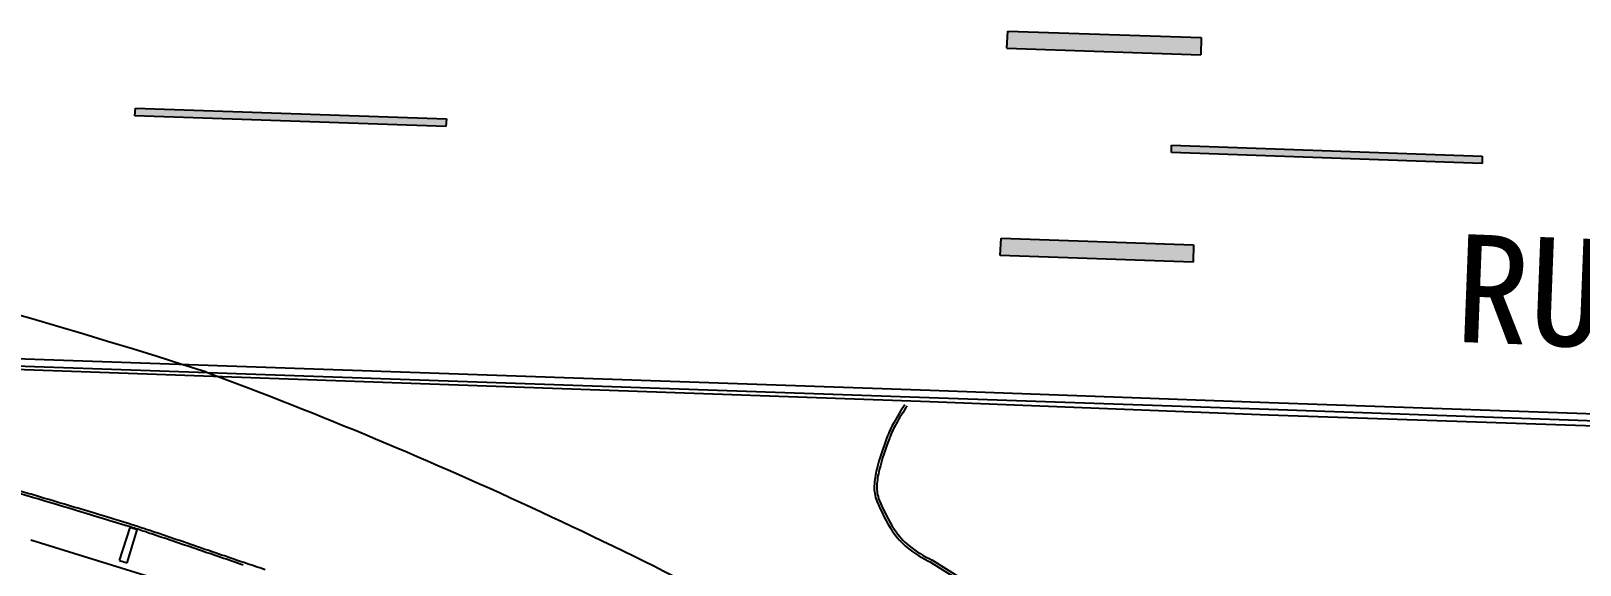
# Model space of a CAD drawing. Extents: x 71210 to 87171, y -11349 to 219.
# Drawn here: x 82581 to 84373, y -2100 to -1481 of the extents above; entities that cross this region are included whole.
import ezdxf
from ezdxf.enums import TextEntityAlignment as Align

# ---------------------------------------------------------------- set-up
doc = ezdxf.new("R2010")
doc.units = 0
doc.layers.add('建築', color=7, linetype='Continuous')
doc.styles.add('細明體', font='')
doc.styles.get('細明體').set_extended_font_data('細明體')

msp = doc.modelspace()

# ---------------------------------------------------------------- hatches: boundary and pattern name
at = {"layer": '建築', "ltscale": 1000}
h = msp.add_hatch(color=256, dxfattribs=at)
h.paths.add_polyline_path([(83934.5, -1508.9), (83935, -1488.9), (83711.1, -1481.4), (83710.1, -1501.2)])
h.paths.add_polyline_path([(83703.5, -1721.2), (83702.3, -1741.1), (83925.5, -1748.8), (83926.2, -1728.9)])
h = msp.add_hatch(color=256, dxfattribs=at)
h.paths.add_polyline_path([(83060.9, -1592.1), (83061.4, -1583.1), (82701.6, -1570.6), (82701, -1579.4)])
h.paths.add_polyline_path([(82101.7, -1550.7), (82101.7, -1559.2), (82461.5, -1572.1), (82461.6, -1563.4)])
h.paths.add_polyline_path([(81502.6, -1530.1), (81502.3, -1539), (81862.2, -1551.3), (81862.2, -1542.5)])
h = msp.add_hatch(color=256, dxfattribs=at)
h.paths.add_polyline_path([(84859.1, -1654.4), (84859.5, -1646.5), (84500, -1633.9), (84499.8, -1641.5)])
h.paths.add_polyline_path([(83900.7, -1613.5), (83900.7, -1622.2), (84260.1, -1634.8), (84260.2, -1626.1)])

# ---------------------------------------------------------------- linework, layer by layer
for p, q in [((83710.1, -1501.2, -12.7), (83711.1, -1481.4, -12.7)), ((83711.1, -1481.4, -12.7), (83935, -1488.9, -12.7)), ((83710.1, -1501.2, -12.7), (83934.5, -1508.9, -12.7)), ((83935, -1488.9, -12.7), (83934.5, -1508.9, -12.7)), ((82701, -1579.4, -12.7), (82701.6, -1570.6, -12.7)), ((82701.6, -1570.6, -12.7), (83061.4, -1583.1, -12.7)), ((83060.9, -1592.1, -12.7), (82701, -1579.4, -12.7)), ((83061.4, -1583.1, -12.7), (83060.9, -1592.1, -12.7)), ((83900.7, -1622.2, -12.7), (83900.7, -1613.5, -12.7)), ((83900.7, -1613.5, -12.7), (84260.2, -1626.1, -12.7)), ((84260.1, -1634.8, -12.7), (83900.7, -1622.2, -12.7)), ((84260.2, -1626.1, -12.7), (84260.1, -1634.8, -12.7)), ((83702.3, -1741.1, -12.7), (83703.5, -1721.2, -12.7)), ((83703.5, -1721.2, -12.7), (83926.2, -1728.9, -12.7)), ((83926.2, -1728.9, -12.7), (83925.5, -1748.8, -12.7)), ((83925.5, -1748.8, -12.7), (83702.3, -1741.1, -12.7)), ((81034.9, -1807, -12.7), (83621.3, -1897.3, -12.7)), ((81033.3, -1815.5, -12.7), (83620.1, -1905.6, -12.7)), ((81401.8, -1831.7, -12.7), (83620.8, -1910.1, -12.7)), ((83621.3, -1897.3, -12.7), (84013.4, -1911.5, -12.7)), ((83620.1, -1905.6, -12.7), (84013.2, -1919.2, -12.7)), ((83620.8, -1910.1, -12.7), (84013, -1925.6, -12.7)), ((84013.4, -1911.5, -12.7), (84013.5, -1911.4, -12.7)), ((84013.5, -1911.4, -12.7), (84661.4, -1934.1, -12.7)), ((84013, -1925.6, -12.7), (84660.8, -1947.3, -12.7)), ((84013.2, -1919.2, -12.7), (84660.8, -1942.2, -12.7)), ((82683.2, -2094.3, -12.7), (82695.4, -2055.9, -12.7)), ((82692.1, -2096.9, -12.7), (82703.6, -2058.7, -12.7)), ((82703.6, -2058.7, -12.7), (82695.4, -2055.9, -12.7)), ((82580.6, -2070.3, -12.7), (82762, -2126.5, -12.7)), ((82683.2, -2094.3, -12.7), (82692.1, -2096.9, -12.7)), ((83707.9, -2150.2, -15.8), (83622.1, -2096.4, -15.8)), ((83709.5, -2147.7, -15.8), (83623.6, -2093.7, -15.8))]:
    msp.add_line(p, q, dxfattribs=at)
for centre, radius, start, end in [((80476.8, -9054.5, -12.7), 7539.7, 72.18246, 86.7591), ((80921.7, -6877.7, -12.7), 5336.6, 60.5598, 69.5778), ((83786.2, -2047.9, -15.8), 235.9, 145.3938, 151.3414), ((83786.2, -2047.9, -15.8), 232.9, 145.3938, 151.3414), ((83703.3, -2002.6, -15.8), 141.5, 151.3414, 159.0568), ((83905.3, -2079.9, -15.8), 357.7, 159.0568, 165.2058), ((83905.3, -2079.9, -15.8), 354.7, 159.0568, 165.2058), ((83703.3, -2002.6, -15.8), 138.5, 151.3414, 159.0568), ((83647, -2011.7, -15.8), 90.5, 165.2058, 177.6012), ((83647, -2011.7, -15.8), 87.5, 165.2058, 177.6012), ((81907.3, -4297.9, -15.8), 2374.6, 73.482, 73.9919), ((81907.3, -4297.9, -15.8), 2377.6, 73.482, 73.9919), ((78780.4, -14841.9, -15.8), 13372.5, 73.26708, 73.48196), ((78780.4, -14841.9, -15.8), 13375.5, 73.26708, 73.48196), ((83598.7, -2009.6, -15.8), 42.2, 177.6012, 202.093), ((83598.7, -2009.6, -15.8), 39.2, 177.6012, 202.093), ((83755.5, -1946, -15.8), 211.4, 202.093, 212.6457), ((83755.5, -1946, -15.8), 208.4, 202.093, 212.6457), ((79229.9, -13346.7, -15.8), 11811.2, 72.96064, 73.26708), ((79229.9, -13346.7, -15.8), 11814.2, 72.96064, 73.26708), ((82467.3, -2783.4, -15.8), 763, 71.7549, 72.9606), ((82467.3, -2783.4, -15.8), 766, 71.7549, 72.9606), ((82017.8, -4147.2, -15.8), 2198.9, 71.3142, 71.7549), ((82017.8, -4147.2, -15.8), 2201.9, 71.3142, 71.7549), ((75213.6, -24265.6, -15.8), 23439.8, 71.17917, 71.31418), ((83646.6, -2015.7, -15.8), 82.1, 212.6457, 230.9723), ((83646.6, -2015.7, -15.8), 79.1, 212.6457, 230.9723), ((75213.6, -24265.6, -15.8), 23436.8, 71.17917, 71.31418), ((69248.1, -41768.4, -15.8), 41931.2, 71.10488, 71.17917), ((83674.4, -1981.5, -15.8), 126.2, 230.9723, 245.5412), ((83674.4, -1981.5, -15.8), 123.2, 230.9723, 245.6339), ((69248.1, -41768.4, -15.8), 41928.3, 71.10488, 71.17917), ((79728.9, -11147.8, -15.8), 9566.7, 70.94932, 71.10488)]:
    msp.add_arc(centre, radius, start, end, dxfattribs=at)

# ---------------------------------------------------------------- texts
at = {"layer": '建築', "ltscale": 1000, "style": '細明體'}
msp.add_text('RUNWAY', height=125, rotation=357.8, dxfattribs=at).set_placement((84484.7, -1788.4, 6.1), align=Align.MIDDLE_CENTER)

doc.saveas('drawing.dxf')
